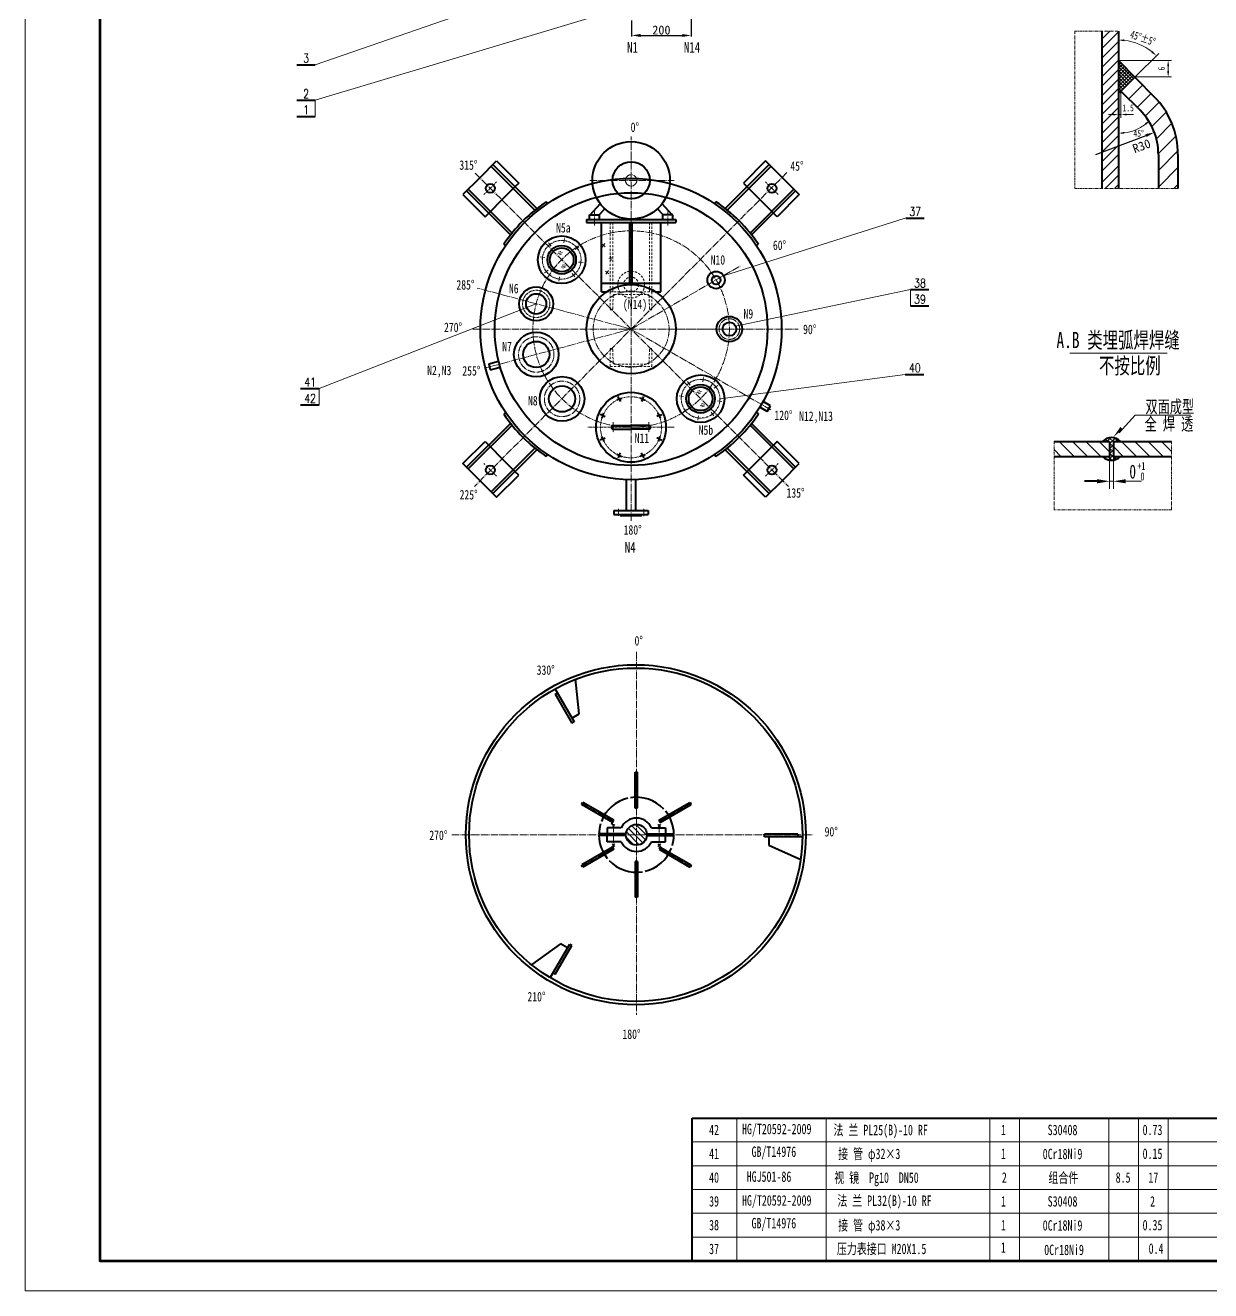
# Model space of a CAD drawing. Extents: x -4398 to 3578, y -1551 to 9604.
# Drawn here: x -4398 to -416, y 1194 to 5445 of the extents above; entities that cross this region are included whole.
import ezdxf
from ezdxf.enums import TextEntityAlignment as Align

# ---------------------------------------------------------------- set-up
doc = ezdxf.new("R2010")
doc.units = 0
doc.header["$LTSCALE"] = 10
doc.header["$PDMODE"] = 1
for name, pattern in [('JXX-S', [1.7, 0.9, -0.2, 0.1, -0.2, 0.1, -0.2]), ('XX-L', [1.25, 0.75, -0.5]), ('ZXX-L', [3.28, 2.5, -0.3, 0.18, -0.3]), ('ZXX-S', [1.27, 0.75, -0.2, 0.12, -0.2])]:
    doc.linetypes.add(name, pattern=pattern)
doc.layers.get('Defpoints').update_dxf_attribs({"linetype": 'CONTINUOUS'})
for name, color, linetype, lineweight in [('A 粗实线', 1, 'CONTINUOUS', 40), ('B 细实线', 7, 'CONTINUOUS', 18), ('C 文 字', 2, 'CONTINUOUS', 20), ('D 短中心线', 3, 'ZXX-S', 18), ('E 长中心线', 3, 'ZXX-L', 18), ('G 长虚线', 6, 'XX-L', 20), ('H 短双点线', 3, 'JXX-S', 18), ('J 标注尺寸', 2, 'CONTINUOUS', 18)]:
    doc.layers.add(name, color=color, linetype=linetype, lineweight=lineweight)
doc.layers.add('Z1', color=7, linetype='CONTINUOUS')
doc.styles.add('HZTXT', font='SIMFANG.TTF', dxfattribs={"width": 0.75})
doc.styles.add('ROMANC', font='romanc', dxfattribs={"width": 0.7, "height": 6})
doc.styles.get("Standard").update_dxf_attribs({"font": 'SIMFANG.TTF'})
doc.styles.add('TXT', font='txt', dxfattribs={"width": 0.7})
doc.styles.add('标题中文', font='SIMFANG.TTF', dxfattribs={"width": 0.7})
doc.dimstyles.new('通用标注4.0', dxfattribs={"dimtxt": 30, "dimasz": 30, "dimexe": 3, "dimexo": 3, "dimgap": 3, "dimtad": 1, "dimdec": 0, "dimzin": 0, "dimdsep": 46, "dimtxsty": 'Standard', "dimcen": 3, "dimadec": 0, "dimazin": 0, "dimtfac": 0.375, "dimtdec": 0, "dimtmove": 2, "dimatfit": 3, "dimfxl": 0, "dimtzin": 0, "dimarcsym": 0})

# ---------------------------------------------------------------- blocks, each defined once
blk = doc.blocks.new('JT')
at = {"layer": 'Z1', "color": 7}
blk.add_lwpolyline([(0, 0, 0, 0.25, 0), (-1, 0, 0.25, 0.25, 0)], format="xyseb", dxfattribs=at)
blk = doc.blocks.new('*D118')
at = {"layer": 'Defpoints', "color": 0}
for p in [(-2361, 5464.2), (-2161, 5481.3), (-2161, 5410.7)]:
    blk.add_point(p, dxfattribs=at)
at = {"layer": 'J 标注尺寸', "color": 0, "lineweight": -2}
for p, q in [((-2361, 5461.2), (-2361, 5407.7)), ((-2161, 5478.3), (-2161, 5407.7)), ((-2331, 5410.7), (-2191, 5410.7))]:
    blk.add_line(p, q, dxfattribs=at)
at = {"layer": 'J 标注尺寸', "color": 0}
for points in [[(-2331, 5415.7), (-2331, 5405.7), (-2361, 5410.7)], [(-2191, 5415.7), (-2191, 5405.7), (-2161, 5410.7)]]:
    blk.add_solid(points, dxfattribs=at)
at = {"layer": 'J 标注尺寸', "color": 0, "insert": (-2261, 5428.7), "char_height": 30, "attachment_point": 5}
blk.add_mtext('200', dxfattribs=at)
blk = doc.blocks.new('*D111')
at = {"layer": 'Defpoints', "color": 0}
for p in [(-604.8, 5085), (-801.3, 5010.9)]:
    blk.add_point(p, dxfattribs=at)
at = {"layer": 'J 标注尺寸', "color": 0, "lineweight": -2}
blk.add_line((-801.3, 5010.9), (-632.9, 5074.4), dxfattribs=at)
at = {"layer": 'J 标注尺寸', "color": 0}
blk.add_solid([(-634.7, 5079.1), (-631.1, 5069.8), (-604.8, 5085)], dxfattribs=at)
at = {"layer": 'J 标注尺寸', "color": 0, "insert": (-647.7, 5039.2), "char_height": 30, "attachment_point": 5, "rotation": 20.6679}
blk.add_mtext('R30', dxfattribs=at)

msp = doc.modelspace()

# ---------------------------------------------------------------- hatches: boundary and pattern name
at = {"layer": 'B 细实线'}
h = msp.add_hatch(dxfattribs=at)
h.set_pattern_fill('ANSI31', color=256, scale=12.6, style=0)
h.set_pattern_definition([(45, (-5475.31, 1431.38), (-28.2878, 28.2878), [])])
h.paths.add_polyline_path([(-591.3, 5010.9), (-591.3, 4896.2), (-525.5, 4896.2), (-525.5, 5010.9, 0.198912), (-606.3, 5205.9), (-670.1, 5270.7), (-717.1, 5223.7), (-652.8, 5159.4, -0.198912)])
h = msp.add_hatch(dxfattribs=at)
h.set_pattern_fill('ANSI31', color=256, scale=4.2, angle=90, style=0)
h.set_pattern_definition([(135, (-7960.158, 7713.044), (-9.42927, -9.42927), [])])
h.paths.add_polyline_path([(-2345, 2725.4), (-2380, 2725.4, 0.414214), (-2345, 2690.4)])
h.paths.add_polyline_path([(-2362.5, 2755.7, 0.267949), (-2380, 2725.4), (-2345, 2725.4)])
h.paths.add_polyline_path([(-2345, 2760.4, 0.131652), (-2362.5, 2755.7), (-2345, 2725.4)])
h.paths.add_polyline_path([(-2345, 2760.4), (-2345, 2725.4), (-2310, 2725.4, 0.414214)])
h.paths.add_polyline_path([(-2310, 2725.4), (-2345, 2725.4), (-2345, 2690.4, 0.414214)])

# ---------------------------------------------------------------- linework, layer by layer
at = {"layer": 'A 粗实线'}
for p, q in [((-781.5, 5425.4), (-781.5, 4896.2)), ((-725.5, 5425.4), (-725.5, 4896.2)), ((-725.5, 5327.1), (-606.3, 5205.9)), ((-3486.4, 5312.2), (-3424, 5312.2)), ((-717.1, 5223.7), (-669.6, 5271.2)), ((-3486.4, 5193.2), (-3424, 5193.2)), ((-717.1, 5223.7), (-652.8, 5159.4)), ((-3486.4, 5138.6), (-3424, 5138.6)), ((-2871.3, 4932.5), (-2814.7, 4989.1)), ((-2679.4, 4829.1), (-2827.1, 4976.7)), ((-2814.7, 4989.1), (-2740.5, 4914.8)), ((-2046.3, 4829.1), (-1898.7, 4976.7)), ((-1911, 4989.1), (-1985.3, 4914.8)), ((-1854.5, 4932.5), (-1911, 4989.1)), ((-591.3, 5010.9), (-591.3, 4896.2)), ((-525.5, 5010.9), (-525.5, 4896.2)), ((-2871.3, 4932.5), (-2927.9, 4875.9)), ((-2685.8, 4824), (-2832.8, 4971)), ((-2040, 4824), (-1893, 4971)), ((-1854.5, 4932.5), (-1797.9, 4875.9)), ((-2762.8, 4747), (-2909.8, 4894)), ((-2758.5, 4896.8), (-2797, 4858.3)), ((-2752.9, 4902.5), (-2758.5, 4896.8)), ((-2740.5, 4914.8), (-2752.9, 4902.5)), ((-1985.3, 4914.8), (-1972.9, 4902.5)), ((-1972.9, 4902.5), (-1967.3, 4896.8)), ((-1967.3, 4896.8), (-1928.7, 4858.3)), ((-1962.9, 4747), (-1815.9, 4894)), ((-2927.9, 4875.9), (-2853.6, 4801.7)), ((-2767.8, 4740.7), (-2915.5, 4888.3)), ((-2835.6, 4819.7), (-2797, 4858.3)), ((-2643.5, 4845.2), (-2647.9, 4851.8)), ((-2082.3, 4845.2), (-2077.9, 4851.8)), ((-1957.9, 4740.7), (-1810.3, 4888.3)), ((-1890.2, 4819.7), (-1928.7, 4858.3)), ((-1797.9, 4875.9), (-1872.2, 4801.7)), ((-2853.6, 4801.7), (-2841.2, 4814.1)), ((-2841.2, 4814.1), (-2835.6, 4819.7)), ((-2502.7, 4791.9), (-2502.7, 4807.9)), ((-2502.7, 4807.9), (-2468.7, 4807.9)), ((-2500.5, 4807.9), (-2466.6, 4845.5)), ((-2470.2, 4807.9), (-2451.5, 4828.7)), ((-2468.7, 4791.9), (-2468.7, 4807.9)), ((-2255.2, 4807.9), (-2273.9, 4828.7)), ((-2224.9, 4807.9), (-2258.8, 4845.5)), ((-2222.7, 4807.9), (-2256.7, 4807.9)), ((-2256.7, 4791.9), (-2256.7, 4807.9)), ((-2222.7, 4791.9), (-2222.7, 4807.9)), ((-1884.5, 4814.1), (-1890.2, 4819.7)), ((-1872.2, 4801.7), (-1884.5, 4814.1)), ((-2512.7, 4791.9), (-2212.7, 4791.9)), ((-2512.7, 4791.9), (-2512.7, 4781.9)), ((-2512.7, 4781.9), (-2212.7, 4781.9)), ((-2462.7, 4548.9), (-2462.7, 4781.9)), ((-2366.7, 4578.9), (-2366.7, 4781.9)), ((-2358.7, 4578.9), (-2358.7, 4781.9)), ((-2262.7, 4548.9), (-2262.7, 4781.9)), ((-2212.7, 4791.9), (-2212.7, 4781.9)), ((-1440.2, 4797.2), (-1377.8, 4797.2)), ((-2784, 4704.7), (-2790.6, 4709.1)), ((-1941.8, 4704.7), (-1935.1, 4709.1)), ((-2462.7, 4578.9), (-2262.7, 4578.9)), ((-2462.7, 4548.9), (-2445.6, 4548.9)), ((-2279.8, 4548.9), (-2262.7, 4548.9)), ((-1424.5, 4557), (-1362.1, 4557)), ((-1424.5, 4502.4), (-1362.1, 4502.4)), ((-2841.3, 4307.3), (-2807.9, 4316.4)), ((-2841.3, 4307.3), (-2835.8, 4286.9)), ((-2835.8, 4286.9), (-2802.3, 4295.9)), ((-1441.7, 4272.1), (-1379.3, 4272.1)), ((-3473.2, 4224.1), (-3410.8, 4224.1)), ((-3473.2, 4169.5), (-3410.8, 4169.5)), ((-2402.4, 4189), (-2410.8, 4185.5)), ((-2402.4, 4189), (-2405.9, 4197.4)), ((-2402.4, 4189), (-2394.1, 4192.5)), ((-2402.4, 4189), (-2399, 4180.6)), ((-2324, 4189), (-2332.4, 4192.5)), ((-2324, 4189), (-2327.5, 4180.6)), ((-2324, 4189), (-2320.5, 4197.4)), ((-2324, 4189), (-2315.6, 4185.5)), ((-1894.9, 4166.2), (-1919.6, 4180.4)), ((-1905.5, 4147.8), (-1894.9, 4166.2)), ((-2784, 4143.5), (-2790.6, 4139.1)), ((-2457.9, 4133.5), (-2466.3, 4137)), ((-2457.9, 4133.5), (-2461.4, 4125.1)), ((-2457.9, 4133.5), (-2454.4, 4141.9)), ((-2457.9, 4133.5), (-2449.5, 4130)), ((-2268.5, 4133.5), (-2276.9, 4130)), ((-2268.5, 4133.5), (-2272, 4141.9)), ((-2268.5, 4133.5), (-2260.1, 4137)), ((-2268.5, 4133.5), (-2265, 4125.1)), ((-1941.8, 4143.5), (-1935.1, 4139.1)), ((-1905.5, 4147.8), (-1930.2, 4162.1)), ((-2767.8, 4107.5), (-2915.5, 3959.9)), ((-2762.8, 4101.2), (-2909.8, 3954.2)), ((-2423.3, 4100.3), (-2363.2, 4100.3)), ((-2423.3, 4088.3), (-2363.2, 4088.3)), ((-2303.2, 4100.3), (-2363.2, 4100.3)), ((-2303.2, 4088.3), (-2363.2, 4088.3)), ((-1962.9, 4101.2), (-1815.9, 3954.2)), ((-1957.9, 4107.5), (-1810.3, 3959.9)), ((-2927.9, 3972.3), (-2853.6, 4046.5)), ((-2853.6, 4046.5), (-2841.2, 4034.1)), ((-2457.9, 4055.1), (-2466.3, 4051.6)), ((-2457.9, 4055.1), (-2461.4, 4063.4)), ((-2457.9, 4055.1), (-2449.5, 4058.5)), ((-2457.9, 4055.1), (-2454.4, 4046.7)), ((-2268.5, 4055.1), (-2276.9, 4058.5)), ((-2268.5, 4055.1), (-2272, 4046.7)), ((-2268.5, 4055.1), (-2265, 4063.4)), ((-2268.5, 4055.1), (-2260.1, 4051.6)), ((-1872.2, 4046.5), (-1884.5, 4034.1)), ((-1797.9, 3972.3), (-1872.2, 4046.5)), ((-942, 4046.9), (-755.4, 4046.9)), ((-755.4, 4046.9), (-755.4, 3996.1)), ((-742.7, 4046.9), (-547.1, 4046.9)), ((-742.7, 4046.9), (-742.7, 3996.1)), ((-2841.2, 4034.1), (-2835.6, 4028.5)), ((-2835.6, 4028.5), (-2797, 3989.9)), ((-2685.8, 4024.2), (-2832.8, 3877.2)), ((-2679.4, 4019.1), (-2827.1, 3871.5)), ((-2643.5, 4003), (-2647.9, 3996.4)), ((-2402.4, 3999.6), (-2410.8, 4003.1)), ((-2402.4, 3999.6), (-2405.9, 3991.2)), ((-2402.4, 3999.6), (-2399, 4008)), ((-2402.4, 3999.6), (-2394.1, 3996.1)), ((-2324, 3999.6), (-2332.4, 3996.1)), ((-2324, 3999.6), (-2327.5, 4008)), ((-2324, 3999.6), (-2315.6, 4003.1)), ((-2324, 3999.6), (-2320.5, 3991.2)), ((-2082.3, 4003), (-2077.9, 3996.4)), ((-2046.3, 4019.1), (-1898.7, 3871.5)), ((-2040, 4024.2), (-1893, 3877.2)), ((-1890.2, 4028.5), (-1928.7, 3989.9)), ((-1884.5, 4034.1), (-1890.2, 4028.5)), ((-942, 3996.1), (-755.4, 3996.1)), ((-742.7, 3996.1), (-547.1, 3996.1)), ((-2871.3, 3915.7), (-2927.9, 3972.3)), ((-2758.5, 3951.4), (-2797, 3989.9)), ((-1967.3, 3951.4), (-1928.7, 3989.9)), ((-1854.5, 3915.7), (-1797.9, 3972.3)), ((-2871.3, 3915.7), (-2814.7, 3859.1)), ((-2814.7, 3859.1), (-2740.5, 3933.4)), ((-2752.9, 3945.7), (-2758.5, 3951.4)), ((-2740.5, 3933.4), (-2752.9, 3945.7)), ((-2378.8, 3814.3), (-2378.8, 3918.5)), ((-2346.8, 3814.3), (-2346.8, 3918.5)), ((-1985.3, 3933.4), (-1972.9, 3945.7)), ((-1911, 3859.1), (-1985.3, 3933.4)), ((-1972.9, 3945.7), (-1967.3, 3951.4)), ((-1854.5, 3915.7), (-1911, 3859.1)), ((-797.2, 3912.9), (-839.1, 3912.9)), ((-2420.3, 3814.3), (-2305.3, 3814.3)), ((-2420.3, 3814.3), (-2420.3, 3801.3)), ((-2420.3, 3801.3), (-2305.3, 3801.3)), ((-2399.2, 3801.3), (-2399.2, 3798.3)), ((-2399.2, 3798.3), (-2326.5, 3798.3)), ((-2326.5, 3801.3), (-2326.5, 3798.3)), ((-2305.3, 3814.3), (-2305.3, 3801.3)), ((-2537.4, 3131.6), (-2549.6, 3248.8)), ((-2618.7, 3216.3), (-2554.3, 3104.8)), ((-2617.6, 3197.6), (-2610.3, 3201.8)), ((-2617.6, 3197.6), (-2561.6, 3100.6)), ((-2561.7, 3117.6), (-2537.4, 3131.6)), ((-2554.3, 3104.8), (-2561.6, 3100.6)), ((-2349.2, 2815.1), (-2349.2, 2935.3)), ((-2349.2, 2935.3), (-2340.8, 2935.3)), ((-2340.8, 2815.6), (-2340.8, 2935.3)), ((-2528.9, 2826.7), (-2524.7, 2834)), ((-2424.7, 2766.6), (-2528.9, 2826.7)), ((-2421, 2774.1), (-2524.7, 2834)), ((-2349.2, 2815.1), (-2340.8, 2815.6)), ((-2269.4, 2773.9), (-2165.3, 2834)), ((-2264.8, 2766.9), (-2161.1, 2826.7)), ((-2165.3, 2834), (-2161.1, 2826.7)), ((-2427.1, 2759.8), (-2425.4, 2768.1)), ((-2424.8, 2766.6), (-2421, 2774.1)), ((-2269.3, 2773.9), (-2264.8, 2766.9)), ((-2379.9, 2728.2), (-2470.9, 2728.2)), ((-2379.9, 2722.6), (-2470.9, 2722.6)), ((-2395.7, 2749.2), (-2443, 2749.2)), ((-2443, 2749.2), (-2443, 2728.2)), ((-2443, 2701.6), (-2443, 2722.6)), ((-2310.1, 2728.2), (-2219, 2728.2)), ((-2310.1, 2722.6), (-2219, 2722.6)), ((-2294.3, 2749.2), (-2247, 2749.2)), ((-2247, 2749.2), (-2247, 2728.2)), ((-2247, 2701.6), (-2247, 2722.6)), ((-1802.8, 2727.2), (-1914.8, 2727.2)), ((-1914.8, 2718.8), (-1914.8, 2727.2)), ((-1802.8, 2727.2), (-1802.8, 2718.8)), ((-2425.2, 2683.9), (-2528.9, 2624.1)), ((-2395.7, 2701.6), (-2443, 2701.6)), ((-2420.6, 2676.9), (-2425.2, 2683.9)), ((-2294.3, 2701.6), (-2247, 2701.6)), ((-2265.1, 2684.2), (-2269, 2676.7)), ((-2265.2, 2684.2), (-2161.1, 2624.1)), ((-1786, 2718.8), (-1914.8, 2718.8)), ((-1900, 2718.8), (-1900, 2690.8)), ((-1900, 2690.8), (-1792.4, 2642.6)), ((-2420.5, 2676.9), (-2524.7, 2616.8)), ((-2269, 2676.7), (-2165.3, 2616.8)), ((-2524.7, 2616.8), (-2528.9, 2624.1)), ((-2340.8, 2635.6), (-2349.2, 2635.2)), ((-2349.2, 2635.2), (-2349.2, 2515.5)), ((-2340.8, 2635.7), (-2340.8, 2515.5)), ((-2161.1, 2624.1), (-2165.3, 2616.8)), ((-2340.8, 2515.5), (-2349.2, 2515.5)), ((-2600.5, 2359.1), (-2696, 2290)), ((-2633.2, 2246.4), (-2568.9, 2357.9)), ((-2617.6, 2256.7), (-2561.6, 2353.7)), ((-2576.2, 2345.1), (-2600.5, 2359.1)), ((-2568.9, 2357.9), (-2561.6, 2353.7)), ((-2617.6, 2256.7), (-2624.9, 2260.9)), ((-2158, 1773.6), (-358.1, 1773.6)), ((-2158, 1293.6), (-2158, 1773.6))]:
    msp.add_line(p, q, dxfattribs=at)
at = {"layer": 'A 粗实线', "color": 5, "lineweight": 60}
msp.add_lwpolyline([(1441.9, 1293.6), (1441.9, 9503.6), (-4148.1, 9503.6), (-4148.1, 1293.6)], close=True, dxfattribs=at)
at = {"layer": 'A 粗实线'}
for centre, radius in [((-2362.7, 4923.9), 130.2), ((-2362.7, 4923.9), 62.5), ((-2363, 4424.3), 506), ((-2835.9, 4897.2), 15), ((-1889.8, 4897.2), 15), ((-2362.7, 4424.3), 458), ((-2596, 4657), 80), ((-2596, 4657), 48), ((-2596, 4657), 40), ((-2077.4, 4589), 29), ((-2077.4, 4589), 14.5), ((-2681.7, 4508.9), 57.2), ((-2362.7, 4423.9), 150), ((-2681.7, 4508.9), 34), ((-2032.7, 4424.3), 42.7), ((-2032.7, 4424.3), 23.1), ((-2681.5, 4338.9), 75), ((-2681.5, 4338.9), 44), ((-2594.7, 4189.7), 75), ((-2129.3, 4190.3), 80), ((-2594.7, 4189.7), 44), ((-2363.2, 4094.3), 117.5), ((-2129.3, 4190.3), 48), ((-2129.3, 4190.3), 40), ((-2835.9, 3951), 15), ((-1889.8, 3951), 15), ((-2347, 2725.4), 571.2), ((-2347, 2725.4), 560), ((-2345, 2725.4), 35)]:
    msp.add_circle(centre, radius, dxfattribs=at)
for centre, radius, start, end in [((-721.3, 5225.2), 4.47, 200.1661, 339.8339), ((-801.3, 5010.9), 275.8, 0, 45), ((-801.3, 5010.9), 210, 0, 45), ((-2362.9, 4424.1), 514, 123.6767, 135), ((-2362.9, 4424.1), 514, 45, 56.3233), ((-2362.9, 4424.1), 514, 135, 146.3233), ((-2362.9, 4424.1), 514, 33.6767, 45), ((-2362.9, 4424.1), 514, 213.6767, 225), ((-2362.9, 4424.1), 514, 315, 326.3233), ((-2423.5, 4094.3), 6, 87.1498, 272.8502), ((-2302.9, 4094.3), 6, 267.1498, 92.8502), ((-2362.9, 4424.1), 514, 225, 236.3233), ((-2362.9, 4424.1), 514, 303.6767, 315), ((-749, 4016.2), 43.3, 45.0244, 134.9756), ((-749, 4026.8), 43.3, 225.0244, 314.9756), ((-2345, 2725.4), 126, 43.3289, 99.1399), ((-2345, 2725.4), 126, 103.3289, 159.1399), ((-2345, 2725.4), 56, 25.1507, 154.8493), ((-2345, 2725.4), 126, 1.2733, 39.1399), ((-2345, 2725.4), 126, 163.3289, 178.7267), ((-2345, 2725.4), 126, 181.2733, 219.1399), ((-2345, 2725.4), 126, 343.3289, 358.7267), ((-2345, 2725.4), 56, 205.1507, 334.8493), ((-2345, 2725.4), 126, 283.3289, 339.1399), ((-2345, 2725.4), 126, 223.3289, 279.1399)]:
    msp.add_arc(centre, radius, start, end, dxfattribs=at)
at = {"layer": 'B 细实线'}
for p, q in [((-3424, 5312.2), (-2424.9, 5657.9)), ((-2411, 5497.2), (-3424, 5193.2)), ((-781.5, 5398.2), (-754.4, 5425.4)), ((-781.5, 5366.6), (-725.5, 5422.6)), ((-781.5, 5334.9), (-725.5, 5390.9)), ((-781.5, 5303.2), (-725.5, 5359.2)), ((-781.5, 5271.5), (-725.5, 5327.5)), ((-725.5, 5327.1), (-547.4, 5327.1)), ((-725.5, 5320), (-722, 5323.6)), ((-725.5, 5310.6), (-717.2, 5318.8)), ((-674.7, 5266.1), (-725.5, 5317)), ((-669.6, 5271.2), (-590.3, 5350.5)), ((-781.5, 5239.8), (-725.5, 5295.8)), ((-725.5, 5299.3), (-711.6, 5313.2)), ((-725.5, 5287.4), (-705.7, 5307.3)), ((-680.6, 5260.2), (-725.5, 5305.1)), ((-725.5, 5275.6), (-699.7, 5301.3)), ((-725.5, 5263.7), (-693.8, 5295.4)), ((-686.5, 5254.3), (-725.5, 5293.2)), ((-725.5, 5251.8), (-687.9, 5289.5)), ((-725.5, 5239.9), (-681.9, 5283.5)), ((-692.5, 5248.3), (-725.5, 5281.4)), ((-725.5, 5228), (-676, 5277.6)), ((-720.9, 5220.8), (-670, 5271.6)), ((-558.6, 5307.5), (-558.6, 5290.8)), ((-781.5, 5208.2), (-725.5, 5264.2)), ((-781.5, 5176.5), (-725.5, 5232.5)), ((-698.4, 5242.4), (-725.5, 5269.5)), ((-704.4, 5236.4), (-725.5, 5257.6)), ((-710.3, 5230.5), (-725.5, 5245.7)), ((-716.2, 5224.6), (-725.5, 5233.8)), ((-669.6, 5271.2), (-621.7, 5271.2)), ((-621.7, 5271.2), (-589.9, 5271.2)), ((-589.9, 5271.2), (-547.4, 5271.2)), ((-3424, 5138.6), (-3424, 5193.2)), ((-781.5, 5144.8), (-725.5, 5200.8)), ((-717.1, 5223.7), (-717.1, 5133.7)), ((-781.5, 5113.1), (-725.5, 5169.1)), ((-745.1, 5144.9), (-759.5, 5144.9)), ((-725.5, 5144.9), (-717.1, 5144.9)), ((-697.5, 5144.9), (-677.9, 5144.9)), ((-677.9, 5144.9), (-674.9, 5144.9)), ((-781.5, 5081.5), (-725.5, 5137.5)), ((-781.5, 5049.8), (-725.5, 5105.8)), ((-781.5, 5018.1), (-725.5, 5074.1)), ((-781.5, 4986.4), (-725.5, 5042.4)), ((-781.5, 4954.7), (-725.5, 5010.7)), ((-781.5, 5004.7), (-781.5, 4943.9)), ((-725.5, 5004.7), (-725.5, 4943.9)), ((-781.5, 4917), (-725.5, 4973)), ((-770.7, 4896.2), (-725.5, 4941.3)), ((-739, 4896.2), (-725.5, 4909.7)), ((-2052.4, 4603.7), (-1441.7, 4796.7)), ((-2609.4, 4676.9), (-2593.3, 4681.2)), ((-2606.4, 4682.7), (-2598.8, 4684.8)), ((-2603.9, 4673.4), (-2596.3, 4675.4)), ((-2597.5, 4632.7), (-2581.5, 4637)), ((-2594.6, 4638.5), (-2586.9, 4640.5)), ((-2592.1, 4629.1), (-2584.4, 4631.2)), ((-2011.7, 4433.9), (-1424.5, 4557)), ((-1424.5, 4502.4), (-1424.5, 4557)), ((-2681.7, 4508.9), (-3410.8, 4224.1)), ((-889.4, 4342.9), (-561.5, 4342.9)), ((-2063.8, 4189.7), (-1441.7, 4272.1)), ((-3410.8, 4169.5), (-3410.8, 4224.1)), ((-2142.7, 4210.2), (-2126.7, 4214.5)), ((-2139.7, 4216), (-2132.1, 4218.1)), ((-2137.2, 4206.7), (-2129.6, 4208.7)), ((-2130.8, 4166), (-2114.8, 4170.3)), ((-2127.9, 4171.8), (-2120.2, 4173.8)), ((-2125.4, 4162.5), (-2117.7, 4164.5)), ((-723.5, 4075.8), (-669.9, 4135.4)), ((-669.9, 4135.4), (-482.6, 4135.4)), ((-874.1, 3996.1), (-924.8, 4046.9)), ((-880.1, 4046.9), (-829.3, 3996.1)), ((-784.6, 3996.1), (-835.3, 4046.9)), ((-790.6, 4046.9), (-755.4, 4011.6)), ((-778.1, 4046.9), (-778.9, 4047.6)), ((-761.3, 4046.9), (-769.1, 4054.6)), ((-764.4, 4046.9), (-751.9, 4059.4)), ((-742.7, 4045.1), (-756.5, 4058.9)), ((-755.4, 4039.1), (-736.7, 4057.8)), ((-742.7, 4028.3), (-755.4, 4040.9)), ((-727.6, 4046.9), (-739.2, 4058.4)), ((-730.8, 4046.9), (-725.2, 4052.4)), ((-715.4, 4046.9), (-664.6, 3996.1)), ((-619.9, 3996.1), (-670.7, 4046.9)), ((-625.9, 4046.9), (-575.2, 3996.1)), ((-547.1, 4012.8), (-581.2, 4046.9)), ((-942, 4019.3), (-918.8, 3996.1)), ((-771.3, 3989.6), (-764.7, 3996.1)), ((-748.3, 3983.4), (-761, 3996.1)), ((-759.4, 3984.7), (-742.7, 4001.3)), ((-755.4, 4022.3), (-742.7, 4035)), ((-742.7, 4011.4), (-755.4, 4024.1)), ((-755.4, 4005.5), (-742.7, 4018.2)), ((-734.1, 3986.1), (-755.4, 4007.3)), ((-755.4, 4005.5), (-755.4, 3931.3)), ((-743.4, 3983.8), (-731.1, 3996.1)), ((-709.4, 3996.1), (-742.7, 4029.4)), ((-742.7, 3996.1), (-742.7, 3933.6)), ((-755.4, 3931.3), (-755.4, 3887.6)), ((-755.4, 3912.9), (-742.7, 3912.9)), ((-742.7, 3933.6), (-742.7, 3887.6)), ((-700.8, 3912.9), (-659, 3912.9)), ((-659, 3912.9), (-648, 3912.9)), ((-2008, 1293.6), (-2008, 1773.6)), ((-1708, 1293.6), (-1708, 1773.6)), ((-1158, 1293.6), (-1158, 1773.6)), ((-1058, 1293.6), (-1058, 1773.6)), ((-758.1, 1293.6), (-758.1, 1773.6)), ((-658.1, 1293.6), (-658.1, 1773.6)), ((-558.1, 1293.6), (-558.1, 1773.6)), ((-2158, 1693.6), (-358.1, 1693.6)), ((-2158, 1613.6), (-358.1, 1613.6)), ((-2158, 1533.6), (-358.1, 1533.6)), ((-2158, 1453.6), (-358.1, 1453.6)), ((-2158, 1373.6), (-358.1, 1373.6))]:
    msp.add_line(p, q, dxfattribs=at)
msp.add_lwpolyline([(1541.9, 1193.6), (1541.9, 9603.6), (-4398.1, 9603.6), (-4398.1, 1193.6)], close=True, dxfattribs=at)
for centre, radius, start, end in [((-725.5, 5215.3), 180, 51.2408, 83.7592), ((-725.5, 5232.1), 149.9, 291.8885, 307.5026), ((-725.5, 5232.1), 149.9, 277.4974, 291.7868)]:
    msp.add_arc(centre, radius, start, end, dxfattribs=at)
for points in [[(-706.1, 5391), (-705.8, 5397.5), (-725.5, 5395.3)], [(-610.6, 5358.1), (-615, 5353.2), (-598.2, 5342.6)], [(-561.8, 5307.5), (-555.3, 5307.5), (-558.6, 5327.1)], [(-561.8, 5290.8), (-555.3, 5290.8), (-558.6, 5271.2)], [(-745.1, 5148.2), (-745.1, 5141.7), (-725.5, 5144.9)], [(-697.5, 5148.2), (-697.5, 5141.7), (-717.1, 5144.9)], [(-636.4, 5115.6), (-632.1, 5110.7), (-619.5, 5126.1)], [(-705.7, 5080.2), (-706.2, 5086.7), (-725.5, 5082.2)], [(-797.2, 3919.9), (-797.2, 3905.9), (-755.4, 3912.9)], [(-700.8, 3919.9), (-700.8, 3905.9), (-742.7, 3912.9)]]:
    msp.add_solid(points, dxfattribs=at)
at = {"layer": 'D 短中心线'}
for p, q in [((-2835.9, 4897.2), (-2857.2, 4875.9)), ((-2835.9, 4897.2), (-2814.7, 4918.4)), ((-1889.8, 4897.2), (-1911, 4918.4)), ((-1889.8, 4897.2), (-1868.6, 4875.9)), ((-2362.7, 4602.5), (-2362.7, 4775.3)), ((-2587.5, 4721.4), (-2595.4, 4722.5)), ((-2587.5, 4721.4), (-2588.6, 4713.5)), ((-2587.5, 4721.4), (-2586.5, 4729.3)), ((-2587.5, 4721.4), (-2579.6, 4720.4)), ((-2635.6, 4708.5), (-2641.9, 4703.7)), ((-2635.6, 4708.5), (-2640.4, 4714.9)), ((-2635.6, 4708.5), (-2629.2, 4713.4)), ((-2635.6, 4708.5), (-2630.7, 4702.2)), ((-2544.4, 4696.5), (-2550.8, 4691.7)), ((-2544.4, 4696.5), (-2549.3, 4702.9)), ((-2544.4, 4696.5), (-2538.1, 4701.4)), ((-2544.4, 4696.5), (-2539.6, 4690.2)), ((-2455.4, 4705.7), (-2461.8, 4710.6)), ((-2455.4, 4705.7), (-2460.3, 4699.4)), ((-2455.4, 4705.7), (-2450.6, 4712)), ((-2455.4, 4705.7), (-2449.1, 4700.8)), ((-2660.5, 4665.5), (-2668.4, 4666.5)), ((-2660.5, 4665.5), (-2661.5, 4657.5)), ((-2660.5, 4665.5), (-2659.4, 4673.4)), ((-2660.5, 4665.5), (-2652.5, 4664.4)), ((-2531.6, 4648.5), (-2539.5, 4649.5)), ((-2531.6, 4648.5), (-2532.6, 4640.6)), ((-2531.6, 4648.5), (-2530.5, 4656.4)), ((-2531.6, 4648.5), (-2523.7, 4647.4)), ((-2430.6, 4662.6), (-2438.5, 4661.6)), ((-2430.6, 4662.6), (-2431.6, 4670.5)), ((-2430.6, 4662.6), (-2422.6, 4663.7)), ((-2430.6, 4662.6), (-2429.5, 4654.7)), ((-2647.6, 4617.4), (-2653.9, 4612.5)), ((-2647.6, 4617.4), (-2652.4, 4623.7)), ((-2647.6, 4617.4), (-2641.2, 4622.3)), ((-2647.6, 4617.4), (-2642.7, 4611.1)), ((-2604.5, 4592.5), (-2612.4, 4593.6)), ((-2604.5, 4592.5), (-2605.5, 4584.6)), ((-2604.5, 4592.5), (-2603.5, 4600.4)), ((-2604.5, 4592.5), (-2596.6, 4591.5)), ((-2556.4, 4605.4), (-2562.8, 4600.5)), ((-2556.4, 4605.4), (-2561.3, 4611.7)), ((-2556.4, 4605.4), (-2550.1, 4610.3)), ((-2556.4, 4605.4), (-2551.6, 4599.1)), ((-2443.4, 4614.6), (-2449.8, 4619.4)), ((-2443.4, 4614.6), (-2448.3, 4608.2)), ((-2443.4, 4614.6), (-2438.6, 4620.9)), ((-2443.4, 4614.6), (-2437.1, 4609.7)), ((-1952.6, 4424.3), (-2242.9, 4424.3)), ((-2120.8, 4254.7), (-2128.8, 4255.8)), ((-2120.8, 4254.7), (-2121.9, 4246.8)), ((-2120.8, 4254.7), (-2119.8, 4262.6)), ((-2120.8, 4254.7), (-2112.9, 4253.7)), ((-2168.9, 4241.9), (-2175.2, 4237)), ((-2168.9, 4241.9), (-2173.8, 4248.2)), ((-2168.9, 4241.9), (-2162.6, 4246.7)), ((-2168.9, 4241.9), (-2164, 4235.5)), ((-2077.8, 4229.9), (-2084.1, 4225)), ((-2077.8, 4229.9), (-2082.6, 4236.2)), ((-2077.8, 4229.9), (-2071.4, 4234.7)), ((-2077.8, 4229.9), (-2072.9, 4223.5)), ((-2193.8, 4198.8), (-2201.7, 4199.8)), ((-2193.8, 4198.8), (-2194.8, 4190.9)), ((-2193.8, 4198.8), (-2192.7, 4206.7)), ((-2193.8, 4198.8), (-2185.8, 4197.7)), ((-2064.9, 4181.8), (-2072.8, 4182.8)), ((-2064.9, 4181.8), (-2065.9, 4173.9)), ((-2064.9, 4181.8), (-2063.8, 4189.7)), ((-2064.9, 4181.8), (-2057, 4180.8)), ((-2180.9, 4150.7), (-2187.2, 4145.9)), ((-2180.9, 4150.7), (-2185.8, 4157.1)), ((-2180.9, 4150.7), (-2174.6, 4155.6)), ((-2180.9, 4150.7), (-2176, 4144.4)), ((-2137.8, 4125.8), (-2145.7, 4126.9)), ((-2137.8, 4125.8), (-2138.8, 4117.9)), ((-2137.8, 4125.8), (-2136.8, 4133.8)), ((-2137.8, 4125.8), (-2129.9, 4124.8)), ((-2089.8, 4138.7), (-2096.1, 4133.9)), ((-2089.8, 4138.7), (-2094.6, 4145.1)), ((-2089.8, 4138.7), (-2083.4, 4143.6)), ((-2089.8, 4138.7), (-2084.9, 4132.4)), ((-2218.1, 4094.3), (-2508.4, 4094.3)), ((-2423.5, 4111.6), (-2423.5, 4076.4)), ((-2302.9, 4111.6), (-2302.9, 4076.4)), ((-2835.9, 3951), (-2857.2, 3972.3)), ((-1889.8, 3951), (-1868.6, 3972.3)), ((-2835.9, 3951), (-2814.7, 3929.8)), ((-1889.8, 3951), (-1911, 3929.8))]:
    msp.add_line(p, q, dxfattribs=at)
for centre, radius in [((-2596, 4657), 65), ((-2681.7, 4508.9), 45.8), ((-2129.3, 4190.3), 65), ((-2363.2, 4094.3), 102.5)]:
    msp.add_circle(centre, radius, dxfattribs=at)
at = {"layer": 'E 长中心线'}
for p, q in [((-2362.8, 3779.7), (-2362.8, 5070.7)), ((-1839.2, 4950.5), (-2889.5, 3895)), ((-2887.1, 4948.6), (-1834.4, 3895.8)), ((-2501.8, 4923.9), (-2218.5, 4923.9)), ((-2485.7, 4772.5), (-2485.7, 4818.8)), ((-2239.7, 4772.5), (-2239.7, 4818.8)), ((-2362.8, 4424.3), (-1996.3, 4636.1)), ((-2362.8, 4424.3), (-2880.4, 4562.2)), ((-2362.7, 4544.1), (-2362.7, 4559.6)), ((-2894.7, 4424.3), (-1801.1, 4424.3)), ((-2362.8, 4424.3), (-2851.8, 4293.7)), ((-1893.2, 4153), (-2363.2, 4424.3)), ((-2258.7, 4363.8), (-2245.2, 4356.1)), ((-2405.3, 3820.6), (-2405.3, 3797.2)), ((-2320.3, 3820.6), (-2320.3, 3793.4)), ((-2345, 3339.5), (-2345, 2120.8)), ((-2345, 2939.8), (-2345, 2815.4)), ((-2530.7, 2832.6), (-2422.9, 2770.4)), ((-2159.2, 2832.6), (-2267, 2770.4)), ((-2965.3, 2725.4), (-1751.4, 2725.4)), ((-2417.3, 2750), (-2426.6, 2759.3)), ((-2426.6, 2750), (-2417.3, 2759.3)), ((-2422, 2760.7), (-2422, 2682.1)), ((-2272.6, 2750), (-2263.3, 2759.3)), ((-2263.3, 2750), (-2272.6, 2759.3)), ((-2268, 2760.7), (-2268, 2682.1)), ((-2530.7, 2618.2), (-2422.9, 2680.4)), ((-2426.6, 2686), (-2417.3, 2695.3)), ((-2417.3, 2686), (-2426.6, 2695.3)), ((-2272.6, 2686), (-2263.3, 2695.3)), ((-2263.3, 2686), (-2272.6, 2695.3)), ((-2159.2, 2618.2), (-2267, 2680.4)), ((-2345, 2510.9), (-2345, 2635.4))]:
    msp.add_line(p, q, dxfattribs=at)
for centre, radius in [((-2362.7, 4923.9), 19), ((-2362.7, 4424.3), 330), ((-2362.7, 4423.9), 127.5), ((-2032.7, 4424.3), 34.7), ((-2681.5, 4338.9), 59.5), ((-2594.7, 4189.7), 59.5)]:
    msp.add_circle(centre, radius, dxfattribs=at)
at = {"layer": 'G 长虚线'}
for p, q in [((-2432.7, 4548.9), (-2432.7, 4781.9)), ((-2424.7, 4548.9), (-2424.7, 4781.9)), ((-2300.7, 4548.9), (-2300.7, 4781.9)), ((-2292.7, 4548.9), (-2292.7, 4781.9)), ((-2445.6, 4548.9), (-2279.8, 4548.9)), ((-2432.7, 4548.9), (-2432.7, 4488.9)), ((-2292.7, 4548.9), (-2292.7, 4488.9)), ((-2422.9, 4537.1), (-2424.6, 4492.8)), ((-2418.9, 4540.9), (-2306.6, 4540.9)), ((-2302.6, 4537.1), (-2300.9, 4492.8)), ((-2432.7, 4488.9), (-2428.6, 4488.9)), ((-2296.9, 4488.9), (-2292.7, 4488.9)), ((-2432.7, 4298.9), (-2432.7, 4358.9)), ((-2432.7, 4358.9), (-2428.6, 4358.9)), ((-2422.9, 4310.8), (-2424.6, 4355.1)), ((-2302.6, 4310.8), (-2300.9, 4355.1)), ((-2296.9, 4358.9), (-2292.7, 4358.9)), ((-2292.7, 4298.9), (-2292.7, 4358.9)), ((-2432.7, 4298.9), (-2292.7, 4298.9)), ((-2418.9, 4306.9), (-2306.6, 4306.9))]:
    msp.add_line(p, q, dxfattribs=at)
for centre, radius in [((-2362.5, 4573.6), 45), ((-2362.8, 4573.9), 25)]:
    msp.add_circle(centre, radius, dxfattribs=at)
for centre, start, end in [((-2418.9, 4536.9), 90, 177.7974), ((-2306.6, 4536.9), 2.2026, 90), ((-2428.6, 4492.9), 270, 357.7974), ((-2296.9, 4492.9), 182.2026, 270), ((-2428.6, 4354.9), 2.2026, 90), ((-2296.9, 4354.9), 90, 177.7974), ((-2418.9, 4310.9), 182.2026, 270), ((-2306.6, 4310.9), 270, 357.7974)]:
    msp.add_arc(centre, 4, start, end, dxfattribs=at)
at = {"layer": 'H 短双点线'}
for p, q in [((-872.3, 5425.4), (-872.3, 4896.2)), ((-872.3, 5425.4), (-725.5, 5425.4)), ((-872.3, 4896.2), (-525.5, 4896.2)), ((-942, 4046.9), (-942, 3817)), ((-547.1, 4046.9), (-547.1, 3817)), ((-547.1, 3817), (-942, 3817))]:
    msp.add_line(p, q, dxfattribs=at)

# ---------------------------------------------------------------- block references
at = {"layer": 'B 细实线', "xscale": 41.8556938373384, "yscale": 41.8556938372858, "zscale": 41.8556938373038, "rotation": 228.058142905083}
msp.add_blockref('JT', (-743.2, 4060.6), dxfattribs=at)

# ---------------------------------------------------------------- texts
at = {"layer": 'C 文 字', "style": 'TXT', "width": 0.7}
for s, height, rotation, p in [('45%%d%%p5%%d', 26.88, 340.9879, (-643.7, 5401.9)), ('6', 22.4, 90, (-581, 5299.2))]:
    msp.add_text(s, height=height, rotation=rotation, dxfattribs=at).set_placement(p, align=Align.MIDDLE_CENTER)
at = {"layer": 'C 文 字'}
for s, height, style, width, p in [('3', 29.3, 'ROMANC', 0.8, (-3454.6, 5334.1)), ('2', 29.3, 'ROMANC', 0.8, (-3454.6, 5215.2)), ('1', 29.3, 'ROMANC', 0.8, (-3454.6, 5160.6)), ('37', 29.27, 'ROMANC', 0.8, (-1408.3, 4819.2)), ('38', 29.27, 'ROMANC', 0.8, (-1392.6, 4578.9)), ('39', 29.27, 'ROMANC', 0.8, (-1392.6, 4524.3)), ('A.B 类埋弧焊焊缝', 54.25, 'HZTXT', 0.7, (-726.7, 4388.4)), ('40', 29.27, 'ROMANC', 0.8, (-1409.8, 4294.1)), ('41', 29.27, 'ROMANC', 0.8, (-3441.3, 4246.1)), ('42', 29.27, 'ROMANC', 0.8, (-3441.3, 4191.5)), ('+1', 27.03, 'TXT', 0.7, (-648.5, 3964.1)), ('0', 27, 'TXT', 0.7, (-644.5, 3929.2))]:
    msp.add_text(s, height=height, dxfattribs=dict(at, style=style, width=width)).set_placement(p, align=Align.MIDDLE)
at = {"layer": 'C 文 字', "style": 'TXT', "width": 0.7}
for s, height, p in [('1.5', 22.4, (-693, 5167.3)), ('45%%d', 22.4, (-657.7, 5081.8)), ('0', 46.9, (-677.7, 3945.5))]:
    msp.add_text(s, height=height, dxfattribs=at).set_placement(p, align=Align.MIDDLE_CENTER)
at = {"layer": 'C 文 字', "style": 'HZTXT', "width": 0.7}
for s, height, p in [('不按比例', 54.25, (-790.8, 4301.2)), ('双面成型', 42.81, (-634.8, 4163.8)), ('全 焊 透', 42.81, (-637.6, 4105.5))]:
    msp.add_text(s, height=height, dxfattribs=at).set_placement(p, align=Align.MIDDLE_LEFT)
at = {"layer": 'C 文 字', "attachment_point": 1, "style": 'HZTXT'}
for s, insert, char_height, width in [('N1', (-2376.4, 5388.5), 36, 576), ('N14', (-2185.7, 5389), 36, 576), ('0°', (-2364.4, 5118.5), 31.82, 429.715), ('315°', (-2939.8, 4991.2), 31.82, 429.715), ('45°', (-1827.8, 4988), 31.82, 429.715), ('N5a', (-2614.9, 4780.5), 31.82, 429.715), ('60°', (-1886.4, 4721.8), 31.82, 429.715), ('N10', (-2095.7, 4672.5), 31.82, 429.715), ('285°', (-2949.7, 4588.9), 31.82, 429.715), ('N6', (-2773.3, 4576.6), 31.82, 429.715), ('(N14)', (-2390.3, 4523.2), 31.82, 429.715), ('N9', (-1985.2, 4491.5), 31.82, 429.715), ('270°', (-2991.4, 4445.9), 31.82, 429.715), ('90°', (-1785, 4439.2), 31.82, 429.715), ('N7', (-2796, 4381.2), 31.82, 429.715), ('N2,N3', (-3048, 4301.4), 31.82, 429.715), ('255°', (-2929.8, 4300), 31.82, 429.715), ('N8', (-2709.3, 4199.6), 31.82, 429.715), ('120°', (-1881.3, 4150.7), 31.82, 429.715), ('N12,N13', (-1798.4, 4147.7), 31.82, 429.715), ('N5b', (-2136, 4100.9), 31.82, 429.715), ('N11', (-2350.8, 4073.8), 31.82, 429.715), ('225°', (-2939, 3883.7), 31.82, 429.715), ('135°', (-1840.7, 3889.7), 31.82, 429.715), ('180°', (-2388, 3765.5), 31.82, 429.715), ('N4', (-2384.3, 3708.8), 36, 576), ('0°', (-2351.3, 3393.1), 31.82, 429.715), ('330°', (-2680.1, 3294.7), 31.82, 429.715), ('270°', (-3040.8, 2739.5), 31.82, 429.715), ('90°', (-1712.7, 2751.6), 31.82, 429.715), ('210°', (-2711.1, 2197.4), 31.82, 429.715), ('180°', (-2391.9, 2071.3), 31.82, 429.715)]:
    msp.add_mtext(s, dxfattribs=dict(at, insert=insert, char_height=char_height, width=width))
at = {"layer": 'J 标注尺寸', "style": '标题中文', "width": 0.7}
for s, p in [('42', (-2084.2, 1733.8)), ('1', (-1111.8, 1733.8)), ('S30408', (-913.3, 1733.8)), ('0.73', (-611.1, 1733.7)), ('41', (-2084.2, 1653.8)), ('1', (-1111.8, 1653.8)), ('0Cr18Ni9', (-913.3, 1653.8)), ('0.15', (-611.1, 1653.7)), ('40', (-2084.2, 1573.8)), ('2', (-1109, 1573.8)), ('组合件', (-910.5, 1573.8)), ('8.5', (-709.9, 1573.7)), ('17', (-608.3, 1573.7)), ('39', (-2084.2, 1493.8)), ('1', (-1111.8, 1493.8)), ('S30408', (-913.3, 1493.8)), ('2', (-611.1, 1493.7)), ('38', (-2084.2, 1413.8)), ('1', (-1111.8, 1413.8)), ('0Cr18Ni9', (-913.3, 1413.8)), ('0.35', (-611.1, 1413.7)), ('37', (-2084.2, 1333.8)), ('1', (-1112.1, 1338.7)), ('0Cr18Ni9', (-908.3, 1331.6)), ('0.4', (-599.2, 1334.8))]:
    msp.add_text(s, height=35, dxfattribs=at).set_placement(p, align=Align.MIDDLE)
for s, p in [('HG/T20592-2009', (-1990.2, 1737)), ('法 兰 PL25(B)-10 RF', (-1682.9, 1733.5)), ('GB/T14976', (-1958.2, 1660.6)), ('接 管 φ32×3', (-1667.2, 1653.5)), ('HGJ501-86', (-1974.5, 1577)), ('视 镜  Pg10  DN50', (-1680.1, 1573.5)), ('HG/T20592-2009', (-1990.2, 1497)), ('法 兰 PL32(B)-10 RF', (-1669.9, 1496.2)), ('GB/T14976', (-1958.2, 1420.6)), ('接 管 φ38×3', (-1667.2, 1413.5)), ('压力表接口 M20X1.5', (-1671.3, 1334.2))]:
    msp.add_text(s, height=35, dxfattribs=at).set_placement(p, align=Align.MIDDLE_LEFT)

# ---------------------------------------------------------------- dimensions: what is measured, and where the dimension line sits
at = {"layer": 'J 标注尺寸'}
dim = msp.add_linear_dim(base=(-2161, 5410.7), p1=(-2361, 5464.2), p2=(-2161, 5481.3), dimstyle='通用标注4.0', dxfattribs=at)
dim.commit()
dim.dimension.update_dxf_attribs({"geometry": '*D118', "text_midpoint": (-2261, 5428.7)})
dim = msp.add_radius_dim(center=(-801.3, 5010.9), mpoint=(-604.8, 5085), text='R30', dimstyle='通用标注4.0', dxfattribs=at)
dim.commit()
dim.dimension.update_dxf_attribs({"geometry": '*D111', "text_midpoint": (-647.7, 5039.2), "dimtype": 164})

doc.saveas('drawing.dxf')
